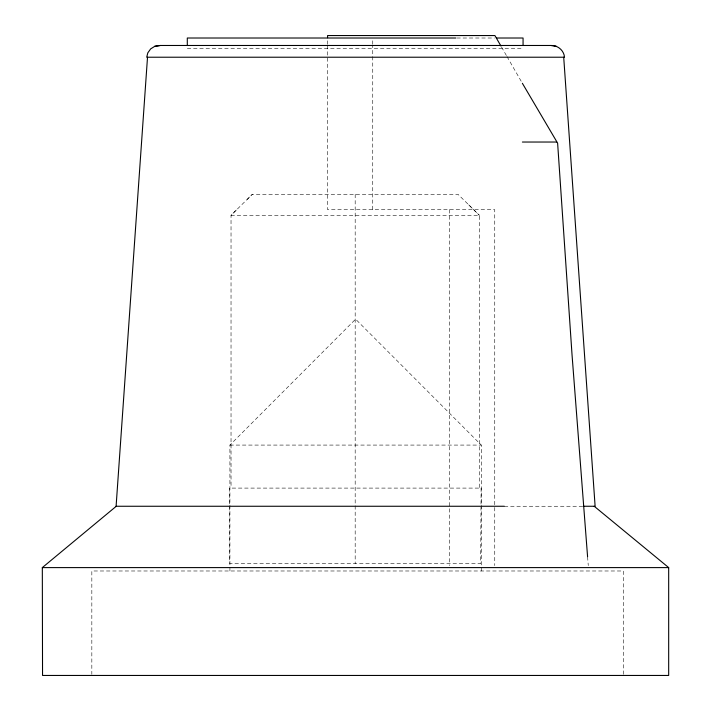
<?xml version="1.0" encoding="UTF-8"?>
<svg xmlns="http://www.w3.org/2000/svg" width="711" height="711" viewBox="0 0 711 711"><rect width="100%" height="100%" fill="white"/><g stroke="black" fill="none" stroke-linecap="round" stroke-linejoin="round"><path stroke-width="0.53" stroke-dasharray="3.56 2.67" d="M327.567 45.406L327.549 209.638L494.749 209.638L494.749 565.592M327.567 44.313L327.567 38.838M372.742 209.638L372.751 45.406M372.751 44.313L372.751 38.838M229.92 570.986L229.92 445.077L355.607 319.159L481.294 445.077L481.294 570.986M236.354 210.021L231.031 215.273L231.031 488.093M468.673 204.777L479.338 215.273L457.991 194.29L252.369 194.29L231.031 215.273L479.338 215.273L479.338 488.093M247.028 199.533L252.369 194.29M456.826 38.012L494.465 38.012M187.295 48.499L523.065 48.499M229.92 445.077L481.294 445.077M504.348 506.259L583.393 506.259M501.504 47.006L506.445 55.6M506.996 56.56L521.821 82.343M587.588 556.766L588.264 565.592M623.387 674.348L623.387 570.986L91.835 570.986L91.835 674.348M449.556 209.638L449.556 565.592M355.18 194.29L355.18 563.645M481.098 488.093L480.663 563.645L229.697 563.645L229.262 488.093L481.098 488.093"/><path stroke-width="1.07" d="M327.567 37.736L327.567 35.55L494.918 35.55L500.953 46.055M147.515 57.218L116.097 506.259L504.348 506.259M594.209 506.259L668.678 567.6L668.678 675.45L42.544 675.45L42.322 567.6L116.266 506.259M154.811 46.295L150.679 48.872L147.826 52.818L146.706 57.218L564.507 57.218C563.947 50.33 557.664 45.148 550.829 45.477L160.304 45.477L154.811 46.295L160.402 45.477M522.389 142.04L556.597 142.031M455.795 38.012L187.295 38.012L187.295 45.353M496.42 38.012L523.065 38.012L523.065 45.353M583.393 506.259L595.116 506.259L563.707 57.218M42.322 567.6L668.678 567.6M550.821 45.477L556.411 46.295M522.372 83.294L557.62 143.133L572.035 354.816L587.588 556.766"/></g></svg>
